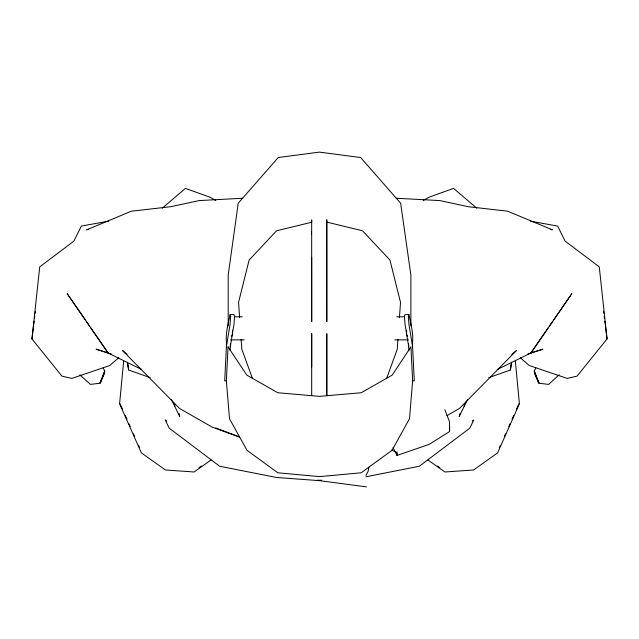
<?xml version="1.0" encoding="UTF-8"?>
<svg xmlns="http://www.w3.org/2000/svg" width="639" height="639" viewBox="0 0 639 639"><rect width="100%" height="100%" fill="white"/><g stroke="black" fill="none" stroke-linecap="round" stroke-linejoin="round"><path stroke-width="0.96" d="M311.696 395.653L311.696 333.654L311.696 366.866M326.777 395.589L326.793 333.654L326.793 395.821M396.987 453.658L396.987 455.439L429.065 444.424L449.592 431.557L449.513 421.852L444.88 409.775M449.592 431.061L449.592 426.373M311.481 233.906L311.512 231.965M230.104 350.707L230.463 343.439M510.569 366.075L510.377 370.005L488.795 377.641M397.929 339.469L397.25 349.261L386.547 378.671M399.447 317.727L400.517 302.327L389.95 260.049L362.505 230.783L326.793 222.108L326.769 219.752L326.793 321.577L326.793 222.108M119.669 402.81L123.654 361.307M118.694 357.744L109.788 365.516L71.792 378.424L61.919 376.123L31.95 338.934L39.73 266.878L73.884 241.135L81.369 226.054L108.702 221.166M31.95 338.934L33.571 326.082M33.819 324.109L34.194 321.145M34.57 318.174L34.818 316.201M35.193 313.238L35.441 311.257M511.464 362.72L510.377 370.005L511.583 362.201M464.513 404.343L464.21 406.292L459.201 416.564L459.872 413.673M226.398 346.817L230.08 324.292L230.671 316.233L230.08 314.604L233.978 314.604L234.569 316.233L233.978 324.292L230.296 346.817M368.887 467.197L368.2 471.031L365.979 475.448M464.577 404.351L464.21 406.292L467.708 399.399M230.08 314.604C228.155 323.981 225.263 333.941 226.565 343.439L224.712 380.86L226.661 380.86M231.606 336.577L232.133 334.924M408.704 346.817L405.022 324.292L404.431 316.233L405.022 314.604L408.92 314.604L408.329 316.233L408.92 324.292L412.602 346.817M499.466 447.508L500.273 445.687M504.331 436.565L505.545 433.825M508.788 426.525L510.01 423.793M512.039 419.232L513.66 415.582M516.496 409.192L518.932 403.72M519.499 403.64L497.605 452.907L473.563 469.977L444.88 471.997L427.922 459.944M535.825 367.912L534.276 371.011L534.859 374.318L539.012 382.953L534.276 371.011L538.517 383.152L548.581 384.406L559.149 374.829M548.27 327.791L530.873 353.008L497.23 369.55M549.388 326.162L552.759 321.289M553.877 319.66L571.833 293.636L530.873 353.008L542.926 349.158L527.71 354.014M530.298 221.166L557.631 226.062L565.116 241.135L599.27 266.878L607.05 338.934L577.081 376.123L567.208 378.424L529.212 365.516L520.306 357.744M162.226 208.194L185.414 188.393L209.728 197.108L215.758 200.462M511.863 354.365L516.408 350.587L459.473 408.449L446.909 415.685M472.213 421.093L473.811 419.919L469.809 428.146L419.36 466.246L365.931 476.79M199.128 467.724L201.557 465.999M211.078 459.944L194.12 471.997L165.437 469.977L141.395 452.907L119.501 403.64M423.242 200.462L429.272 197.108L453.586 188.393L476.774 208.194M166.787 421.093L165.189 419.919L169.191 428.146L219.64 466.246L276.439 477.469L319.548 480.664L321.441 480.105M88.573 229.457L86.64 229.808L131.346 211.205L170.717 206.701L199.136 200.59L242.9 198.242M317.631 480.113L321.521 480.512M234.457 316.808L242.285 316.808M396.715 316.808L404.543 316.808M230.543 339.868L244.242 339.868M394.758 339.868L408.457 339.868M412.339 380.86L414.288 380.86L412.435 343.439C413.737 333.941 410.845 323.981 408.92 314.604M396.1 198.242L439.864 200.59L468.283 206.701L507.654 211.205L552.36 229.808L550.427 229.457M319.548 480.664L366.538 486.878M111.29 354.014L96.074 349.158L108.127 353.008L141.77 369.55M150.205 377.649L128.623 370.005L127.417 362.201M239.545 437.164L212.356 427.211L179.527 408.449L122.592 350.587L127.137 354.365M215.678 427.946L239.801 437.012M391.707 449.952L396.108 452.3M437.443 465.999L439.872 467.716M79.851 374.829L90.418 384.406L100.483 383.152L104.724 371.011L103.175 367.912M85.123 319.66L67.167 293.636L108.127 353.008L90.73 327.791M86.241 321.289L89.612 326.162M171.292 399.399L179.799 416.564L179.128 413.673M393.025 447.564L396.987 455.439L396.987 451.749M120.068 403.72L122.504 409.192M125.34 415.582L126.961 419.232M128.99 423.793L130.212 426.525M133.455 433.825L134.669 436.565M138.727 445.687L139.534 447.508M252.533 378.671L241.822 349.261L241.143 339.469M406.867 334.924L407.394 336.577M174.423 404.351L174.79 406.292L174.487 404.343M127.536 362.72L128.623 370.005L128.431 366.075M603.559 311.257L603.807 313.238M604.182 316.201L604.43 318.174M604.806 321.145L605.181 324.109M605.429 326.082L607.05 338.934M515.346 361.307L519.331 402.81M239.633 317.727L238.555 302.327L249.13 260.049L276.567 230.783L311.696 222.252L311.672 219.896L311.696 321.577L311.68 257.397M408.537 343.439L408.896 350.707M410.885 325.874L410.885 275.129L400.645 203.202L360.628 157.521L319.444 152.122L278.261 157.521L238.235 203.202L228.195 275.129L228.195 325.874M406.596 330.259L406.596 334.101M232.404 330.259L232.404 334.101M228.051 346.817L226.366 380.86L229.505 418.729L246.95 450.279L277.805 472.78L319.5 476.614L361.195 472.78L392.05 450.279L409.495 418.729L412.634 380.86L410.949 346.817L392.21 375.109L361.195 392.737L319.5 396.372L277.805 392.737L246.79 375.109L228.051 346.817M104.724 371.011L104.141 374.318L99.988 382.953L104.724 371.011"/></g></svg>
